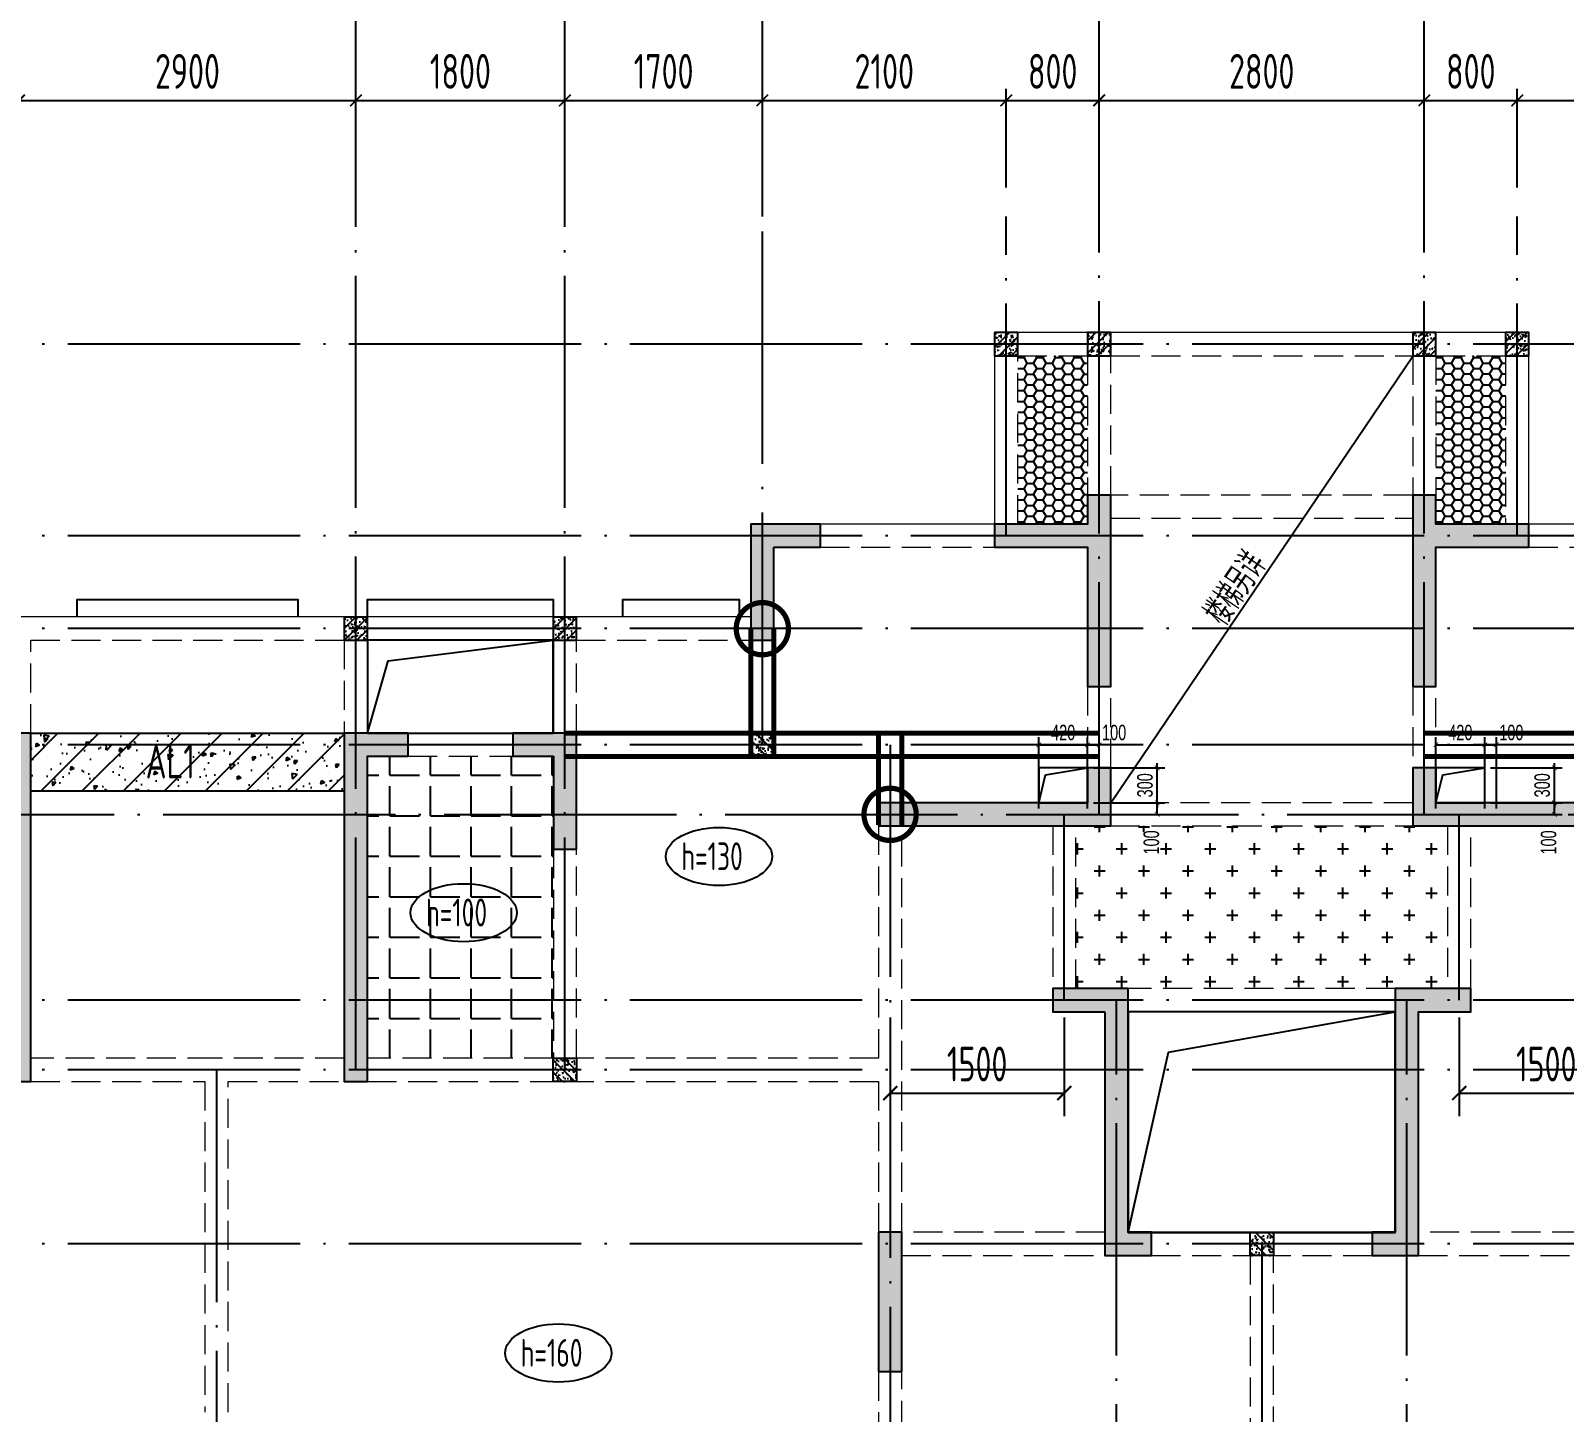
# Model space of a CAD drawing. Extents: x -1058961 to 23600, y -449123 to 2751847.
# Drawn here: x -304506 to -291301, y -185425 to -173524 of the extents above; entities that cross this region are included whole.
import ezdxf
from ezdxf.enums import TextEntityAlignment as Align

# ---------------------------------------------------------------- set-up
doc = ezdxf.new("R2010")
doc.units = 0
doc.header["$LTSCALE"] = 1000
doc.linetypes.add('DASH', pattern=[0.35, 0.25, -0.1])
doc.linetypes.add('DOTE', pattern=[2.42, 2, -0.2, 0.02, -0.2])
doc.layers.get('0').update_dxf_attribs({"linetype": 'CONTINUOUS'})
doc.layers.get('DEFPOINTS').update_dxf_attribs({"linetype": 'CONTINUOUS'})
doc.layers.add('+公共字体', color=7, linetype='CONTINUOUS', lineweight=20)
for name, color, linetype in [('A-AXIS', 1, 'CONTINUOUS'), ('A-DOTE', 10, 'DOTE'), ('BEAM', 4, 'DASH'), ('ROOF', 183, 'CONTINUOUS'), ('S-B板填充', 251, 'CONTINUOUS'), ('S-B板标注', 3, 'CONTINUOUS'), ('S-B板配筋号', 7, 'CONTINUOUS'), ('S-C承台编号', 6, 'CONTINUOUS'), ('S-D洞口', 4, 'CONTINUOUS'), ('S-D洞口标注', 3, 'CONTINUOUS'), ('S-L主梁线', 4, 'DASH'), ('S-Q墙填充', 252, 'CONTINUOUS'), ('S-Q墙实线', 6, 'CONTINUOUS'), ('S-Q墙标注', 3, 'CONTINUOUS'), ('S-Y一般标注', 3, 'CONTINUOUS'), ('S-板正筋', 2, 'CONTINUOUS'), ('S-构造柱', 212, 'CONTINUOUS'), ('TEXT', 2, 'CONTINUOUS'), ('水平筋标注', 7, 'CONTINUOUS'), ('看线', 251, 'CONTINUOUS')]:
    doc.layers.add(name, color=color, linetype=linetype)
doc.layers.add('配箍校核', color=34, linetype='CONTINUOUS', plot=False)
doc.styles.add('TSSD_DIMENSION', font='Tssdeng.shx', dxfattribs={"width": 0.7, "bigfont": 'tssdchn.shx'})
doc.styles.add('TSSD_REIN', font='tssdeng.shx', dxfattribs={"width": 0.7, "height": 300, "bigfont": 'tssdchn.shx'})
doc.styles.add('结构文字', font='zstxt.shx', dxfattribs={"width": 0.7, "bigfont": 'zshz.shx'})
doc.dimstyles.new('STRUCK', dxfattribs={"dimtxt": 400, "dimasz": 121, "dimexe": 200, "dimexo": 150, "dimgap": 115, "dimtad": 1, "dimdec": 0, "dimdsep": 46, "dimtxsty": '结构文字', "dimblk": 'ARCHTICK', "dimcen": 400, "dimclrd": 3, "dimclre": 3, "dimclrt": 7, "dimadec": 0, "dimazin": 0, "dimtfac": 1, "dimtdec": 0, "dimtix": 1, "dimtmove": 2, "dimatfit": 3, "dimldrblk": '_DIMX', "dimfxl": 0, "dimtolj": 1, "dimtzin": 0, "dimarcsym": 0})
doc.dimstyles.new('STRUCK30', dxfattribs={"dimscale": 0.33333, "dimtxt": 400, "dimasz": 121, "dimexe": 200, "dimexo": 150, "dimgap": 115, "dimtad": 1, "dimdec": 0, "dimdsep": 46, "dimtxsty": '结构文字', "dimblk": 'ARCHTICK', "dimcen": 400, "dimclrd": 3, "dimclre": 3, "dimclrt": 7, "dimadec": 0, "dimazin": 0, "dimtfac": 1, "dimtdec": 0, "dimtix": 1, "dimtmove": 2, "dimatfit": 3, "dimldrblk": '_DIMX', "dimfxl": 0, "dimtolj": 1, "dimtzin": 0, "dimarcsym": 0})
doc.dimstyles.new('TSSD_100_100', dxfattribs={"dimtxt": 300, "dimasz": 100, "dimexe": 100, "dimexo": 250, "dimgap": 100, "dimtad": 1, "dimdec": 0, "dimzin": 0, "dimdsep": 46, "dimtxsty": 'TSSD_DIMENSION', "dimblk": 'ARCHTICK', "dimcen": 0, "dimdle": 100, "dimclrt": 7, "dimadec": 0, "dimazin": 0, "dimtfac": 1, "dimtdec": 0, "dimtix": 1, "dimtmove": 2, "dimatfit": 3, "dimldrblk": 'ARCHTICK', "dimfxl": 0, "dimtolj": 1, "dimtzin": 0, "dimarcsym": 0})

# ---------------------------------------------------------------- blocks, each defined once
blk = doc.blocks.new('_ArchTick')
at = {"color": 0, "linetype": 'ByBlock', "const_width": 0.15}
blk.add_lwpolyline([(-0.5, -0.5), (0.5, 0.5)], dxfattribs=at)
blk = doc.blocks.new('*D1073')
at = {"layer": 'DEFPOINTS', "color": 0}
for p in [(31400, 19250), (29600, 18250), (31400, 18250)]:
    blk.add_point(p, dxfattribs=at)
at = {"layer": 'S-Y一般标注', "color": 0, "lineweight": -2}
for p, q in [((29600, 18500), (29600, 19350)), ((31400, 18500), (31400, 19350)), ((29500, 19250), (31500, 19250))]:
    blk.add_line(p, q, dxfattribs=at)
at = {"layer": 'S-Y一般标注', "color": 0, "lineweight": -2, "xscale": 100, "yscale": 100, "zscale": 100, "rotation": 180}
blk.add_blockref('_ArchTick', (29600, 19250), dxfattribs=at)
at = {"layer": 'S-Y一般标注', "color": 0, "lineweight": -2, "xscale": 100, "yscale": 100, "zscale": 100}
blk.add_blockref('_ArchTick', (31400, 19250), dxfattribs=at)
at = {"layer": 'S-Y一般标注', "color": 7, "insert": (30500, 19500), "char_height": 300, "attachment_point": 5, "style": 'TSSD_DIMENSION'}
blk.add_mtext('\\A1;1800', dxfattribs=at)
blk = doc.blocks.new('*D1074')
at = {"layer": 'DEFPOINTS', "color": 0}
for p in [(34300, 19250), (31400, 18250), (34300, 18250)]:
    blk.add_point(p, dxfattribs=at)
at = {"layer": 'S-Y一般标注', "color": 0, "lineweight": -2}
for p, q in [((31400, 18500), (31400, 19350)), ((34300, 18500), (34300, 19350)), ((31300, 19250), (34400, 19250))]:
    blk.add_line(p, q, dxfattribs=at)
at = {"layer": 'S-Y一般标注', "color": 0, "lineweight": -2, "xscale": 100, "yscale": 100, "zscale": 100, "rotation": 180}
blk.add_blockref('_ArchTick', (31400, 19250), dxfattribs=at)
at = {"layer": 'S-Y一般标注', "color": 0, "lineweight": -2, "xscale": 100, "yscale": 100, "zscale": 100}
blk.add_blockref('_ArchTick', (34300, 19250), dxfattribs=at)
at = {"layer": 'S-Y一般标注', "color": 7, "insert": (32850, 19500), "char_height": 300, "attachment_point": 5, "style": 'TSSD_DIMENSION'}
blk.add_mtext('\\A1;2900', dxfattribs=at)
blk = doc.blocks.new('*D1075')
at = {"layer": 'DEFPOINTS', "color": 0}
for p in [(36100, 19250), (34300, 18250), (36100, 18250)]:
    blk.add_point(p, dxfattribs=at)
at = {"layer": 'S-Y一般标注', "color": 0, "lineweight": -2}
for p, q in [((34300, 18500), (34300, 19350)), ((36100, 18500), (36100, 19350)), ((34200, 19250), (36200, 19250))]:
    blk.add_line(p, q, dxfattribs=at)
at = {"layer": 'S-Y一般标注', "color": 0, "lineweight": -2, "xscale": 100, "yscale": 100, "zscale": 100, "rotation": 180}
blk.add_blockref('_ArchTick', (34300, 19250), dxfattribs=at)
at = {"layer": 'S-Y一般标注', "color": 0, "lineweight": -2, "xscale": 100, "yscale": 100, "zscale": 100}
blk.add_blockref('_ArchTick', (36100, 19250), dxfattribs=at)
at = {"layer": 'S-Y一般标注', "color": 7, "insert": (35200, 19500), "char_height": 300, "attachment_point": 5, "style": 'TSSD_DIMENSION'}
blk.add_mtext('\\A1;1800', dxfattribs=at)
blk = doc.blocks.new('*D1076')
at = {"layer": 'DEFPOINTS', "color": 0}
for p in [(37800, 19250), (36100, 18250), (37800, 18250)]:
    blk.add_point(p, dxfattribs=at)
at = {"layer": 'S-Y一般标注', "color": 0, "lineweight": -2}
for p, q in [((36100, 18500), (36100, 19350)), ((37800, 18500), (37800, 19350)), ((36000, 19250), (37900, 19250))]:
    blk.add_line(p, q, dxfattribs=at)
at = {"layer": 'S-Y一般标注', "color": 0, "lineweight": -2, "xscale": 100, "yscale": 100, "zscale": 100, "rotation": 180}
blk.add_blockref('_ArchTick', (36100, 19250), dxfattribs=at)
at = {"layer": 'S-Y一般标注', "color": 0, "lineweight": -2, "xscale": 100, "yscale": 100, "zscale": 100}
blk.add_blockref('_ArchTick', (37800, 19250), dxfattribs=at)
at = {"layer": 'S-Y一般标注', "color": 7, "insert": (36950, 19500), "char_height": 300, "attachment_point": 5, "style": 'TSSD_DIMENSION'}
blk.add_mtext('\\A1;1700', dxfattribs=at)
blk = doc.blocks.new('*D1077')
at = {"layer": 'DEFPOINTS', "color": 0}
for p in [(40700, 19250), (39900, 18250), (40700, 18250)]:
    blk.add_point(p, dxfattribs=at)
at = {"layer": 'S-Y一般标注', "color": 0, "lineweight": -2}
for p, q in [((39900, 18500), (39900, 19350)), ((40700, 18500), (40700, 19350)), ((39800, 19250), (40800, 19250))]:
    blk.add_line(p, q, dxfattribs=at)
at = {"layer": 'S-Y一般标注', "color": 0, "lineweight": -2, "xscale": 100, "yscale": 100, "zscale": 100, "rotation": 180}
blk.add_blockref('_ArchTick', (39900, 19250), dxfattribs=at)
at = {"layer": 'S-Y一般标注', "color": 0, "lineweight": -2, "xscale": 100, "yscale": 100, "zscale": 100}
blk.add_blockref('_ArchTick', (40700, 19250), dxfattribs=at)
at = {"layer": 'S-Y一般标注', "color": 7, "insert": (40300, 19500), "char_height": 300, "attachment_point": 5, "style": 'TSSD_DIMENSION'}
blk.add_mtext('\\A1;800', dxfattribs=at)
blk = doc.blocks.new('*D1078')
at = {"layer": 'DEFPOINTS', "color": 0}
for p in [(43500, 19250), (40700, 18250), (43500, 18250)]:
    blk.add_point(p, dxfattribs=at)
at = {"layer": 'S-Y一般标注', "color": 0, "lineweight": -2}
for p, q in [((40700, 18500), (40700, 19350)), ((43500, 18500), (43500, 19350)), ((40600, 19250), (43600, 19250))]:
    blk.add_line(p, q, dxfattribs=at)
at = {"layer": 'S-Y一般标注', "color": 0, "lineweight": -2, "xscale": 100, "yscale": 100, "zscale": 100, "rotation": 180}
blk.add_blockref('_ArchTick', (40700, 19250), dxfattribs=at)
at = {"layer": 'S-Y一般标注', "color": 0, "lineweight": -2, "xscale": 100, "yscale": 100, "zscale": 100}
blk.add_blockref('_ArchTick', (43500, 19250), dxfattribs=at)
at = {"layer": 'S-Y一般标注', "color": 7, "insert": (42100, 19500), "char_height": 300, "attachment_point": 5, "style": 'TSSD_DIMENSION'}
blk.add_mtext('\\A1;2800', dxfattribs=at)
blk = doc.blocks.new('*D1079')
at = {"layer": 'DEFPOINTS', "color": 0}
for p in [(46400, 19250), (44300, 18250), (46400, 18250)]:
    blk.add_point(p, dxfattribs=at)
at = {"layer": 'S-Y一般标注', "color": 0, "lineweight": -2}
for p, q in [((44300, 18500), (44300, 19350)), ((46400, 18500), (46400, 19350)), ((44200, 19250), (46500, 19250))]:
    blk.add_line(p, q, dxfattribs=at)
at = {"layer": 'S-Y一般标注', "color": 0, "lineweight": -2, "xscale": 100, "yscale": 100, "zscale": 100, "rotation": 180}
blk.add_blockref('_ArchTick', (44300, 19250), dxfattribs=at)
at = {"layer": 'S-Y一般标注', "color": 0, "lineweight": -2, "xscale": 100, "yscale": 100, "zscale": 100}
blk.add_blockref('_ArchTick', (46400, 19250), dxfattribs=at)
at = {"layer": 'S-Y一般标注', "color": 7, "insert": (45742, 19500), "char_height": 300, "attachment_point": 5, "style": 'TSSD_DIMENSION'}
blk.add_mtext('\\A1;2100', dxfattribs=at)
blk = doc.blocks.new('*D1097')
at = {"layer": 'DEFPOINTS', "color": 0}
for p in [(39900, 19250), (37800, 18250), (39900, 18250)]:
    blk.add_point(p, dxfattribs=at)
at = {"layer": 'S-Y一般标注', "color": 0, "lineweight": -2}
for p, q in [((37800, 18500), (37800, 19350)), ((39900, 18500), (39900, 19350)), ((37700, 19250), (40000, 19250))]:
    blk.add_line(p, q, dxfattribs=at)
at = {"layer": 'S-Y一般标注', "color": 0, "lineweight": -2, "xscale": 100, "yscale": 100, "zscale": 100, "rotation": 180}
blk.add_blockref('_ArchTick', (37800, 19250), dxfattribs=at)
at = {"layer": 'S-Y一般标注', "color": 0, "lineweight": -2, "xscale": 100, "yscale": 100, "zscale": 100}
blk.add_blockref('_ArchTick', (39900, 19250), dxfattribs=at)
at = {"layer": 'S-Y一般标注', "color": 7, "insert": (38850, 19500), "char_height": 300, "attachment_point": 5, "style": 'TSSD_DIMENSION'}
blk.add_mtext('\\A1;2100', dxfattribs=at)
blk = doc.blocks.new('*D1098')
at = {"layer": 'DEFPOINTS', "color": 0}
for p in [(44300, 19250), (43500, 18250), (44300, 18250)]:
    blk.add_point(p, dxfattribs=at)
at = {"layer": 'S-Y一般标注', "color": 0, "lineweight": -2}
for p, q in [((43500, 18500), (43500, 19350)), ((44300, 18500), (44300, 19350)), ((43400, 19250), (44400, 19250))]:
    blk.add_line(p, q, dxfattribs=at)
at = {"layer": 'S-Y一般标注', "color": 0, "lineweight": -2, "xscale": 100, "yscale": 100, "zscale": 100, "rotation": 180}
blk.add_blockref('_ArchTick', (43500, 19250), dxfattribs=at)
at = {"layer": 'S-Y一般标注', "color": 0, "lineweight": -2, "xscale": 100, "yscale": 100, "zscale": 100}
blk.add_blockref('_ArchTick', (44300, 19250), dxfattribs=at)
at = {"layer": 'S-Y一般标注', "color": 7, "insert": (43900, 19500), "char_height": 300, "attachment_point": 5, "style": 'TSSD_DIMENSION'}
blk.add_mtext('\\A1;800', dxfattribs=at)
blk = doc.blocks.new('20210729.03504727')
at = {"layer": '看线', "color": 202, "ltscale": 0.5}
for points in [[(26800, 10800), (26800, 10950), (28700, 10950), (28700, 10800)], [(29300, 10800), (29300, 10950), (30900, 10950), (30900, 10800)], [(31500, 10800), (31500, 10950), (32500, 10950), (32500, 10800)]]:
    blk.add_lwpolyline(points, dxfattribs=at)
blk = doc.blocks.new('*D376')
at = {"layer": 'DEFPOINTS', "color": 0}
for p in [(-295406, -179874), (-294806, -179874), (-295406, -180174)]:
    blk.add_point(p, dxfattribs=at)
at = {"layer": 'S-D洞口标注', "color": 3, "lineweight": -2}
for p, q in [((-294806, -179874), (-294806, -179834)), ((-295356, -179874), (-294740, -179874)), ((-294806, -180174), (-294806, -179874)), ((-295356, -180174), (-294740, -180174)), ((-294806, -180174), (-294806, -180215))]:
    blk.add_line(p, q, dxfattribs=at)
at = {"layer": 'S-D洞口标注', "color": 3, "lineweight": -2, "xscale": 40.33293, "yscale": 40.33293, "zscale": 40.33293}
for p, rotation in [((-294806, -179874), 270), ((-294806, -180174), 90)]:
    blk.add_blockref('_ArchTick', p, dxfattribs=dict(at, rotation=rotation))
at = {"layer": 'S-D洞口标注', "color": 7, "insert": (-294911, -180024), "char_height": 133.3, "attachment_point": 5, "rotation": 90, "style": '结构文字'}
blk.add_mtext('\\A1;300', dxfattribs=at)
blk = doc.blocks.new('_DIMX')
blk.add_line((-150, 0), (150, 0))
at = {"const_width": 50}
blk.add_lwpolyline([(-70, -70), (70, 70)], dxfattribs=at)
blk = doc.blocks.new('*D377')
at = {"layer": 'DEFPOINTS', "color": 0}
for p in [(-295406, -179675), (-295826, -180275), (-295406, -180274)]:
    blk.add_point(p, dxfattribs=at)
at = {"layer": 'S-D洞口标注', "color": 3, "lineweight": -2}
for p, q in [((-295826, -180225), (-295826, -179608)), ((-295826, -179675), (-295406, -179675)), ((-295406, -180224), (-295406, -179608))]:
    blk.add_line(p, q, dxfattribs=at)
at = {"layer": 'S-D洞口标注', "color": 3, "lineweight": -2, "xscale": 40.33293, "yscale": 40.33293, "zscale": 40.33293, "rotation": 180}
blk.add_blockref('_ArchTick', (-295826, -179675), dxfattribs=at)
at = {"layer": 'S-D洞口标注', "color": 3, "lineweight": -2, "xscale": 40.33293, "yscale": 40.33293, "zscale": 40.33293}
blk.add_blockref('_ArchTick', (-295406, -179675), dxfattribs=at)
at = {"layer": 'S-D洞口标注', "color": 7, "insert": (-295616, -179570), "char_height": 133.3, "attachment_point": 5, "style": '结构文字'}
blk.add_mtext('\\A1;420', dxfattribs=at)
blk = doc.blocks.new('*D378')
at = {"layer": 'DEFPOINTS', "color": 0}
for p in [(-295306, -179675), (-295406, -180274), (-295306, -180274)]:
    blk.add_point(p, dxfattribs=at)
at = {"layer": 'S-D洞口标注', "color": 3, "lineweight": -2}
for p, q in [((-295406, -180224), (-295406, -179608)), ((-295406, -179675), (-295306, -179675)), ((-295306, -180224), (-295306, -179608))]:
    blk.add_line(p, q, dxfattribs=at)
at = {"layer": 'S-D洞口标注', "color": 3, "lineweight": -2, "xscale": 40.33293, "yscale": 40.33293, "zscale": 40.33293, "rotation": 180}
blk.add_blockref('_ArchTick', (-295406, -179675), dxfattribs=at)
at = {"layer": 'S-D洞口标注', "color": 3, "lineweight": -2, "xscale": 40.33293, "yscale": 40.33293, "zscale": 40.33293}
blk.add_blockref('_ArchTick', (-295306, -179675), dxfattribs=at)
at = {"layer": 'S-D洞口标注', "color": 7, "insert": (-295177, -179570), "char_height": 133.3, "attachment_point": 5, "style": '结构文字'}
blk.add_mtext('\\A1;100', dxfattribs=at)
blk = doc.blocks.new('*D379')
at = {"layer": 'DEFPOINTS', "color": 0}
for p in [(-295406, -180174), (-294806, -180174), (-295406, -180274)]:
    blk.add_point(p, dxfattribs=at)
at = {"layer": 'S-D洞口标注', "color": 3, "lineweight": -2}
for p, q in [((-295356, -180174), (-294740, -180174)), ((-294806, -180274), (-294806, -180174)), ((-295356, -180274), (-294740, -180274))]:
    blk.add_line(p, q, dxfattribs=at)
at = {"layer": 'S-D洞口标注', "color": 3, "lineweight": -2, "xscale": 40.33293, "yscale": 40.33293, "zscale": 40.33293}
for p, rotation in [((-294806, -180174), 90), ((-294806, -180274), 270)]:
    blk.add_blockref('_ArchTick', p, dxfattribs=dict(at, rotation=rotation))
at = {"layer": 'S-D洞口标注', "color": 7, "insert": (-294856, -180516), "char_height": 133.3, "attachment_point": 5, "rotation": 90, "style": '结构文字'}
blk.add_mtext('\\A1;100', dxfattribs=at)
blk = doc.blocks.new('*D380')
at = {"layer": 'DEFPOINTS', "color": 0}
for p in [(-291986, -179874), (-291386, -179874), (-291986, -180174)]:
    blk.add_point(p, dxfattribs=at)
at = {"layer": 'S-D洞口标注', "color": 3, "lineweight": -2}
for p, q in [((-291386, -179874), (-291386, -179834)), ((-291936, -179874), (-291320, -179874)), ((-291386, -180174), (-291386, -179874)), ((-291936, -180174), (-291320, -180174)), ((-291386, -180174), (-291386, -180215))]:
    blk.add_line(p, q, dxfattribs=at)
at = {"layer": 'S-D洞口标注', "color": 3, "lineweight": -2, "xscale": 40.33293, "yscale": 40.33293, "zscale": 40.33293}
for p, rotation in [((-291386, -179874), 270), ((-291386, -180174), 90)]:
    blk.add_blockref('_ArchTick', p, dxfattribs=dict(at, rotation=rotation))
at = {"layer": 'S-D洞口标注', "color": 7, "insert": (-291491, -180024), "char_height": 133.3, "attachment_point": 5, "rotation": 90, "style": '结构文字'}
blk.add_mtext('\\A1;300', dxfattribs=at)
blk = doc.blocks.new('*D381')
at = {"layer": 'DEFPOINTS', "color": 0}
for p in [(-291986, -179675), (-292406, -180275), (-291986, -180274)]:
    blk.add_point(p, dxfattribs=at)
at = {"layer": 'S-D洞口标注', "color": 3, "lineweight": -2}
for p, q in [((-292406, -180225), (-292406, -179608)), ((-292406, -179675), (-291986, -179675)), ((-291986, -180224), (-291986, -179608))]:
    blk.add_line(p, q, dxfattribs=at)
at = {"layer": 'S-D洞口标注', "color": 3, "lineweight": -2, "xscale": 40.33293, "yscale": 40.33293, "zscale": 40.33293, "rotation": 180}
blk.add_blockref('_ArchTick', (-292406, -179675), dxfattribs=at)
at = {"layer": 'S-D洞口标注', "color": 3, "lineweight": -2, "xscale": 40.33293, "yscale": 40.33293, "zscale": 40.33293}
blk.add_blockref('_ArchTick', (-291986, -179675), dxfattribs=at)
at = {"layer": 'S-D洞口标注', "color": 7, "insert": (-292196, -179570), "char_height": 133.3, "attachment_point": 5, "style": '结构文字'}
blk.add_mtext('\\A1;420', dxfattribs=at)
blk = doc.blocks.new('*D382')
at = {"layer": 'DEFPOINTS', "color": 0}
for p in [(-291886, -179675), (-291986, -180274), (-291886, -180274)]:
    blk.add_point(p, dxfattribs=at)
at = {"layer": 'S-D洞口标注', "color": 3, "lineweight": -2}
for p, q in [((-291986, -180224), (-291986, -179608)), ((-291986, -179675), (-291886, -179675)), ((-291886, -180224), (-291886, -179608))]:
    blk.add_line(p, q, dxfattribs=at)
at = {"layer": 'S-D洞口标注', "color": 3, "lineweight": -2, "xscale": 40.33293, "yscale": 40.33293, "zscale": 40.33293, "rotation": 180}
blk.add_blockref('_ArchTick', (-291986, -179675), dxfattribs=at)
at = {"layer": 'S-D洞口标注', "color": 3, "lineweight": -2, "xscale": 40.33293, "yscale": 40.33293, "zscale": 40.33293}
blk.add_blockref('_ArchTick', (-291886, -179675), dxfattribs=at)
at = {"layer": 'S-D洞口标注', "color": 7, "insert": (-291757, -179570), "char_height": 133.3, "attachment_point": 5, "style": '结构文字'}
blk.add_mtext('\\A1;100', dxfattribs=at)
blk = doc.blocks.new('*D383')
at = {"layer": 'DEFPOINTS', "color": 0}
for p in [(-291986, -180174), (-291386, -180174), (-291986, -180274)]:
    blk.add_point(p, dxfattribs=at)
at = {"layer": 'S-D洞口标注', "color": 3, "lineweight": -2}
for p, q in [((-291936, -180174), (-291320, -180174)), ((-291386, -180274), (-291386, -180174)), ((-291936, -180274), (-291320, -180274))]:
    blk.add_line(p, q, dxfattribs=at)
at = {"layer": 'S-D洞口标注', "color": 3, "lineweight": -2, "xscale": 40.33293, "yscale": 40.33293, "zscale": 40.33293}
for p, rotation in [((-291386, -180174), 90), ((-291386, -180274), 270)]:
    blk.add_blockref('_ArchTick', p, dxfattribs=dict(at, rotation=rotation))
at = {"layer": 'S-D洞口标注', "color": 7, "insert": (-291436, -180516), "char_height": 133.3, "attachment_point": 5, "rotation": 90, "style": '结构文字'}
blk.add_mtext('\\A1;100', dxfattribs=at)
blk = doc.blocks.new('20210803.22403995')
at = {"layer": '+公共字体', "color": 2, "const_width": 45}
for points in [[(-831038, -168387, 1), (-831038, -167937, 1), (-831038, -168387, -1)], [(-829938, -169986, 1), (-829938, -169536, 1), (-829938, -169986, -1)]]:
    blk.add_lwpolyline(points, format="xyb", dxfattribs=at)
blk = doc.blocks.new('20210807.15312446')
at = {"layer": 'S-Q墙填充'}
h = blk.add_hatch(color=252, dxfattribs=at)
h.dxf.hatch_style = 1
h.paths.add_polyline_path([(97216, 67840), (97216, 68190), (97016, 68190), (97016, 67940), (96216, 67940), (96216, 67740), (97016, 67740), (97016, 66540), (97216, 66540)])
h = blk.add_hatch(color=252, dxfattribs=at)
h.dxf.hatch_style = 1
h.paths.add_polyline_path([(99816, 67840), (99816, 66540), (100016, 66540), (100016, 67740), (100815, 67740), (100815, 67940), (100016, 67940), (100016, 68190), (99816, 68190)])
h = blk.add_hatch(color=252, dxfattribs=at)
h.dxf.hatch_style = 1
h.paths.add_polyline_path([(94316, 67740), (94716, 67740), (94716, 67940), (94116, 67940), (94116, 66940), (94316, 66940)])
h = blk.add_hatch(color=252, dxfattribs=at)
h.dxf.hatch_style = 1
h.paths.add_polyline_path([(87916, 66140), (87416, 66140), (87416, 65940), (87716, 65940), (87716, 63140), (87916, 63140)])
h = blk.add_hatch(color=252, dxfattribs=at)
h.dxf.hatch_style = 1
h.paths.add_polyline_path([(90616, 66140), (90616, 63140), (90816, 63140), (90816, 65940), (91166, 65940), (91166, 66140)])
h = blk.add_hatch(color=252, dxfattribs=at)
h.dxf.hatch_style = 1
h.paths.add_polyline_path([(92416, 65940), (92416, 65140), (92616, 65140), (92616, 66140), (92066, 66140), (92066, 65940)])
h = blk.add_hatch(color=252, dxfattribs=at)
h.dxf.hatch_style = 1
h.paths.add_polyline_path([(95216, 65340), (96816, 65340), (97216, 65340), (97216, 65840), (97016, 65840), (97016, 65540), (96816, 65540), (95216, 65540)])
h = blk.add_hatch(color=252, dxfattribs=at)
h.dxf.hatch_style = 1
h.paths.add_polyline_path([(100016, 65540), (100016, 65840), (99816, 65840), (99816, 65340), (100216, 65340), (101816, 65340), (101816, 65540), (100216, 65540)])
h = blk.add_hatch(color=252, dxfattribs=at)
h.dxf.hatch_style = 1
h.paths.add_polyline_path([(97166, 63740), (97166, 61640), (97566, 61640), (97566, 61840), (97366, 61840), (97366, 63940), (96716, 63940), (96716, 63740)])
h = blk.add_hatch(color=252, dxfattribs=at)
h.dxf.hatch_style = 1
h.paths.add_polyline_path([(99666, 61840), (99466, 61840), (99466, 61640), (99866, 61640), (99866, 63740), (100316, 63740), (100316, 63940), (99666, 63940)])
h = blk.add_hatch(color=252, dxfattribs=at)
h.dxf.hatch_style = 1
h.paths.add_polyline_path([(95416, 60640), (95416, 61840), (95216, 61840), (95216, 60640)])
at = {"layer": 'S-D洞口', "color": 5}
for points in [[(90816, 66140), (92416, 66140), (92416, 66940), (90816, 66940), (90816, 66140), (90993, 66762), (92416, 66940)], [(97366, 61840), (99666, 61840), (99666, 63740), (97366, 63740), (97366, 61840), (97712, 63393), (99666, 63740)]]:
    blk.add_lwpolyline(points, dxfattribs=at)
at = {"layer": 'S-L主梁线', "linetype": 'ByBlock', "lineweight": 18}
for p, q in [((96216, 69590), (96216, 67940)), ((97116, 69590), (96216, 69590)), ((99916, 69590), (97116, 69590)), ((100816, 69590), (99916, 69590)), ((100816, 67940), (100816, 69590)), ((96216, 67940), (94716, 67940)), ((102316, 67940), (100816, 67940)), ((90716, 67140), (87716, 67140)), ((92516, 67140), (90716, 67140)), ((94116, 67140), (92516, 67140)), ((90816, 66940), (92416, 66940)), ((90816, 66140), (90816, 66940)), ((92416, 66940), (92416, 66140)), ((92066, 66140), (91166, 66140)), ((97366, 63740), (99666, 63740)), ((98516, 61840), (97566, 61840)), ((99466, 61840), (98516, 61840))]:
    blk.add_line(p, q, dxfattribs=at)
at = {"layer": 'S-L主梁线', "linetype": 'DASH', "lineweight": 18}
for p, q in [((96416, 69390), (97016, 69390)), ((96416, 67940), (96416, 69390)), ((97016, 69390), (97016, 68190)), ((97216, 69390), (99816, 69390)), ((97216, 68190), (97216, 69390)), ((99816, 69390), (99816, 68190)), ((100015, 69390), (100016, 68190)), ((100016, 69390), (100616, 69390)), ((100616, 69390), (100616, 67940)), ((99815, 68190), (97216, 68190)), ((97216, 67990), (99816, 67990)), ((94716, 67740), (96216, 67740)), ((100816, 67740), (102316, 67740)), ((87916, 66940), (90616, 66940)), ((87916, 66140), (87916, 66940)), ((90616, 66940), (90616, 66140)), ((92616, 66940), (94116, 66940)), ((92616, 66140), (92616, 66940)), ((97016, 66540), (97016, 65840)), ((97216, 65840), (97216, 66540)), ((99816, 66540), (99816, 65840)), ((100016, 65840), (100016, 66540)), ((91166, 65940), (92066, 65940)), ((99816, 65540), (97216, 65540)), ((95216, 65340), (95216, 63340)), ((95416, 63240), (95416, 65340)), ((96716, 65340), (96716, 63940)), ((96916, 63940), (96916, 65340)), ((97216, 65340), (99816, 65340)), ((100116, 65340), (100116, 63940)), ((100316, 63940), (100316, 65340)), ((92416, 65140), (92416, 63340)), ((92616, 63340), (92616, 65140)), ((99666, 63940), (97366, 63940)), ((89516, 63340), (87916, 63340)), ((90616, 63340), (89516, 63340)), ((92416, 63340), (90816, 63340)), ((95216, 63340), (92616, 63340)), ((87916, 63140), (89416, 63140)), ((89416, 63140), (89416, 60290)), ((89616, 63140), (90616, 63140)), ((89616, 60290), (89616, 63140)), ((90816, 63140), (92516, 63140)), ((92516, 63140), (95216, 63140)), ((95216, 63140), (95216, 61840)), ((95416, 61840), (95416, 63240)), ((97166, 61840), (95416, 61840)), ((101616, 61840), (99866, 61840)), ((95416, 61640), (97166, 61640)), ((97566, 61640), (98516, 61640)), ((98416, 61640), (98416, 57640)), ((98516, 61640), (99466, 61640)), ((98616, 57640), (98616, 61640)), ((99866, 61640), (101616, 61640)), ((95216, 60640), (95216, 59090)), ((95416, 59090), (95416, 60640))]:
    blk.add_line(p, q, dxfattribs=at)
at = {"layer": 'S-Q墙实线'}
blk.add_lwpolyline([(97216, 67840), (97216, 68190), (97016, 68190), (97016, 67940), (96216, 67940), (96216, 67740), (97016, 67740), (97016, 66540), (97216, 66540), (97216, 67840)], dxfattribs=at)
for points in [[(99816, 67840), (99816, 66540), (100016, 66540), (100016, 67740), (100815, 67740), (100815, 67940), (100016, 67940), (100016, 68190), (99816, 68190)], [(94316, 67740), (94716, 67740), (94716, 67940), (94116, 67940), (94116, 66940), (94316, 66940)], [(87916, 66140), (87416, 66140), (87416, 65940), (87716, 65940), (87716, 63140), (87916, 63140)], [(90616, 66140), (90616, 63140), (90816, 63140), (90816, 65940), (91166, 65940), (91166, 66140)], [(92416, 65940), (92416, 65140), (92616, 65140), (92616, 66140), (92066, 66140), (92066, 65940)], [(95216, 65340), (96816, 65340), (97216, 65340), (97216, 65840), (97016, 65840), (97016, 65540), (96816, 65540), (95216, 65540)], [(100016, 65540), (100016, 65840), (99816, 65840), (99816, 65340), (100216, 65340), (101816, 65340), (101816, 65540), (100216, 65540)], [(97166, 63740), (97166, 61640), (97566, 61640), (97566, 61840), (97366, 61840), (97366, 63940), (96716, 63940), (96716, 63740)], [(99666, 61840), (99466, 61840), (99466, 61640), (99866, 61640), (99866, 63740), (100316, 63740), (100316, 63940), (99666, 63940)], [(95416, 60640), (95416, 61840), (95216, 61840), (95216, 60640)]]:
    blk.add_lwpolyline(points, close=True, dxfattribs=at)
blk = doc.blocks.new('20210730.02141516')
at = {"layer": 'S-构造柱'}
h = blk.add_hatch(dxfattribs=at)
h.set_pattern_fill('ARMORED', color=256, scale=15, angle=-90, style=0)
h.set_pattern_definition([(320, (-154189.41, 3278673.45), (-9.4128202, -107.5890274), [11.25, -123.75]), (265, (-154189.41, 3278673.45), (112.82882, 20.8127), [9, -99]), (10.4514, (-154190.19, 3278664.49), (103.4159313, -86.7764073), [9.5610285, -105.1713168]), (316.1842, (-154159.41, 3278673.45), (-24.827852, -160.0861573), [16.875, -185.625]), (6.6356, (-154161.48, 3278660.11), (146.117681, -140.199406), [14.341543, -157.75695]), (261.1842, (-154159.41, 3278673.45), (146.11779, -140.199292), [13.5, -148.5]), (291, (-154166.91, 3278658.45), (-60.3928336, -89.5360578), [11.25, -123.75]), (236, (-154166.91, 3278658.45), (108.7725068, -36.4972998), [9, -99]), (341.4514, (-154171.94, 3278650.99), (48.3795745, -126.0333943), [9.5610285, -105.1713168]), (307.5, (-154189.41, 3278673.454), (49.93407807, -1.8239783), [0, -97.8, 0, -100.5, 0, -99.375]), (277.5, (-154189.41, 3278673.454), (59.1617568, -39.4604306), [0, -57.3, 0, -95.55, 0, -37.875]), (237.5, (-154189.41, 3278706.904), (-3.38323076, -80.07336543), [0, -37.5, 0, -117, 0, -155.25]), (227.5, (-154189.41, 3278721.904), (15.0157473, -87.4779254), [0, -48.75, 0, -77.7, 0, -110.25]), (315, (-154189.41, 3278673.454), (53.0330086, 53.0330086), [])])
h.paths.add_polyline_path([(200, 200), (200, 0), (0, 0), (0, 200)])
blk.add_lwpolyline([(200, 200), (200, 0), (0, 0), (0, 200)], close=True, dxfattribs=at)
blk = doc.blocks.new('20210809.18285270')
at = {"layer": 'ROOF', "xscale": -1, "rotation": 4.61764226855621e-08}
for p in [(35500, 12550), (36300, 12550), (39100, 12550), (39900, 12550), (29900, 10100), (31700, 10100)]:
    blk.add_blockref('20210730.02141516', p, dxfattribs=at)
at = {"layer": 'ROOF', "rotation": 359.9999999538236}
for p in [(33200, 9100), (37500, 4800)]:
    blk.add_blockref('20210730.02141516', p, dxfattribs=at)
at = {"layer": 'ROOF'}
blk.add_blockref('20210730.02141516', (31500, 6300), dxfattribs=at)
blk = doc.blocks.new('*D2717')
at = {"layer": 'DEFPOINTS', "color": 0}
for p in [(-180458, -4859), (-178959, -4859), (-178959, -5659)]:
    blk.add_point(p, dxfattribs=at)
at = {"layer": 'S-Q墙标注', "color": 3, "lineweight": -2}
for p, q in [((-180458, -5009), (-180458, -5859)), ((-178959, -5009), (-178959, -5859)), ((-180458, -5659), (-178959, -5659))]:
    blk.add_line(p, q, dxfattribs=at)
at = {"layer": 'S-Q墙标注', "color": 3, "lineweight": -2, "xscale": 121, "yscale": 121, "zscale": 121, "rotation": 180}
blk.add_blockref('_ArchTick', (-180458, -5659), dxfattribs=at)
at = {"layer": 'S-Q墙标注', "color": 3, "lineweight": -2, "xscale": 121, "yscale": 121, "zscale": 121}
blk.add_blockref('_ArchTick', (-178959, -5659), dxfattribs=at)
at = {"layer": 'S-Q墙标注', "color": 7, "insert": (-179709, -5409), "char_height": 300, "attachment_point": 5, "style": 'TSSD_REIN'}
blk.add_mtext('\\A1;1500', dxfattribs=at)
blk = doc.blocks.new('*D2718')
at = {"layer": 'DEFPOINTS', "color": 0}
for p in [(-175559, -4859), (-174059, -4859), (-174059, -5659)]:
    blk.add_point(p, dxfattribs=at)
at = {"layer": 'S-Q墙标注', "color": 3, "lineweight": -2}
for p, q in [((-175559, -5009), (-175559, -5859)), ((-174059, -5009), (-174059, -5859)), ((-175559, -5659), (-174059, -5659))]:
    blk.add_line(p, q, dxfattribs=at)
at = {"layer": 'S-Q墙标注', "color": 3, "lineweight": -2, "xscale": 121, "yscale": 121, "zscale": 121, "rotation": 180}
blk.add_blockref('_ArchTick', (-175559, -5659), dxfattribs=at)
at = {"layer": 'S-Q墙标注', "color": 3, "lineweight": -2, "xscale": 121, "yscale": 121, "zscale": 121}
blk.add_blockref('_ArchTick', (-174059, -5659), dxfattribs=at)
at = {"layer": 'S-Q墙标注', "color": 7, "insert": (-174809, -5409), "char_height": 300, "attachment_point": 5, "style": 'TSSD_REIN'}
blk.add_mtext('\\A1;1500', dxfattribs=at)
blk = doc.blocks.new('20210726.16395156')
at = {"layer": 'A-AXIS'}
for p, q in [((34300, 18249.9), (34300, 21049.9)), ((36100, 18249.9), (36100, 21049.9)), ((37800, 18249.9), (37800, 21049.9)), ((40700, 18249.9), (40700, 21049.9)), ((43500, 18249.9), (43500, 21049.9))]:
    blk.add_line(p, q, dxfattribs=at)
at = {"layer": 'A-DOTE'}
for p, q in [((34300, 10900), (34300, 18249.9)), ((36100, 10900), (36100, 18249.9)), ((37800, 13700), (37800, 18249.9)), ((39900, 15500), (39900, 18249.9)), ((40700, 13100.3), (40700, 18249.9)), ((43500, 13100.3), (43500, 18249.9)), ((44300, 15500), (44300, 18249.9)), ((55600, 17150), (3600, 17150)), ((55600, 15500), (3600, 15500)), ((55600, 14700), (3600, 14700)), ((55600, 13700), (3600, 13700)), ((38900.2, 13700), (38900, 3600)), ((3600, 13100.3), (55600, 13100.3)), ((40400, 11500), (40400, 13100)), ((43800, 11500), (43800, 13100)), ((55600, 11500), (3600, 11500)), ((40850, 3600.2), (40850, 11500)), ((43350, 3600.2), (43350, 11500)), ((55600, 10900), (3600, 10900)), ((33100, 10900), (33100, 3600)), ((55600, 9400), (3600, 9400)), ((42100, 9400), (42100, 3600))]:
    blk.add_line(p, q, dxfattribs=at)
at = {"layer": 'S-Y一般标注'}
for base, p1, p2, picture, middle in [((31400, 19249.9), (29600, 18249.9), (31400, 18249.9), '*D1073', (30500, 19499.9)), ((34300, 19249.9), (31400, 18249.9), (34300, 18249.9), '*D1074', (32850, 19499.9)), ((36100, 19249.9), (34300, 18249.9), (36100, 18249.9), '*D1075', (35200, 19499.9)), ((37800, 19249.9), (36100, 18249.9), (37800, 18249.9), '*D1076', (36950, 19499.9)), ((39900, 19249.9), (37800, 18249.9), (39900, 18249.9), '*D1097', (38850, 19499.9)), ((40700, 19249.9), (39900, 18249.9), (40700, 18249.9), '*D1077', (40300, 19499.9)), ((43500, 19249.9), (40700, 18249.9), (43500, 18249.9), '*D1078', (42100, 19499.9)), ((44300, 19249.9), (43500, 18249.9), (44300, 18249.9), '*D1098', (43900, 19499.9))]:
    dim = blk.add_linear_dim(base=base, p1=p1, p2=p2, dimstyle='TSSD_100_100', dxfattribs=at)
    dim.commit()
    dim.dimension.update_dxf_attribs({"geometry": picture, "text_midpoint": middle})
dim = blk.add_linear_dim(base=(46400, 19249.9), p1=(44300, 18249.9), p2=(46400, 18249.9), dimstyle='TSSD_100_100', dxfattribs=at)
dim.commit()
dim.dimension.update_dxf_attribs({"geometry": '*D1079', "text_midpoint": (45741.9, 19499.9), "dimtype": 160})
blk = doc.blocks.new('20210810.19092027')
at = {"layer": 'S-Q墙标注'}
for base, p1, p2, picture, middle in [((121017.8, 61274), (119518, 62074), (121017.8, 62074), '*D2717', (120267.9, 61524)), ((125917.7, 61274), (124417.8, 62074), (125917.7, 62074), '*D2718', (125167.7, 61524))]:
    dim = blk.add_linear_dim(base=base, p1=p1, p2=p2, dimstyle='STRUCK', override={"dimtxt": 300, "dimgap": 100, "dimtxsty": 'TSSD_REIN'}, dxfattribs=at)
    dim.commit()
    dim.dimension.update_dxf_attribs({"geometry": picture, "text_midpoint": middle, "insert": (299976.5, 66933)})

msp = doc.modelspace()

# ---------------------------------------------------------------- hatches: boundary and pattern name
at = {"layer": 'BEAM', "linetype": 'ByBlock'}
h = msp.add_hatch(dxfattribs=at)
h.set_pattern_fill('ARMORED', color=252, scale=50, angle=180, style=0)
h.set_pattern_definition([(230, (-522277.36, 1734346.75), (-358.63009, 31.376067), [37.5, -412.5]), (175, (-522277.36, 1734346.75), (69.37567, -376.09607), [30, -330]), (280.4514, (-522307.25, 1734349.36), (-289.25469, -344.71977), [31.870095, -350.571056]), (226.1842, (-522277.36, 1734246.75), (-533.62052, 82.75951), [56.25, -618.75]), (276.6356, (-522321.83, 1734253.65), (-467.33135, -487.05894), [47.80514, -525.8565]), (171.1842, (-522277.36, 1734246.75), (-467.33097, -487.0593), [45, -495]), (201, (-522327.36, 1734271.75), (-298.453526, 201.309445), [37.5, -412.5]), (146, (-522327.36, 1734271.75), (-121.657666, -362.57502), [30, -330]), (251.4514, (-522352.23, 1734288.53), (-420.111314, -161.26525), [31.870095, -350.571056]), (217.5, (-522277.36, 1734346.75), (-6.079928, -166.446927), [0, -326, 0, -335, 0, -331.25]), (187.5, (-522277.36, 1734346.75), (-131.534769, -197.205856), [0, -191, 0, -318.5, 0, -126.25]), (147.5, (-522165.86, 1734346.75), (-266.911218, 11.277436), [0, -125, 0, -390, 0, -517.5]), (137.5, (-522115.86, 1734346.75), (-291.593085, -50.05249), [0, -162.5, 0, -259, 0, -367.5]), (225, (-522277.36, 1734346.75), (176.776695, -176.776695), [])])
h.paths.add_polyline_path([(-301806.23, -180074.55), (-304506.23, -180074.55), (-304506.23, -179574.55), (-301806.23, -179574.55)])
at = {"layer": 'S-B板填充', "linetype": 'ByBlock'}
h = msp.add_hatch(dxfattribs=at)
h.set_pattern_fill('HONEY', color=252, scale=17.142857, style=0)
h.set_pattern_definition([(0, (-240326.95, -360360.918), (81.642857, 47.136514), [54.42857, -108.857143]), (120, (-240326.95, -360360.918), (-81.642847, 47.136531), [54.42857, -108.857143]), (60, (-240326.95, -360360.918), (1e-05, 94.273045), [-108.857143, 54.42857])])
h.paths.add_polyline_path([(-296005.71, -177774.51), (-295405.57, -177774.51), (-295405.57, -176324.51), (-296005.71, -176324.51)])
h = msp.add_hatch(dxfattribs=at)
h.set_pattern_fill('HONEY', color=252, scale=17.142857, style=0)
h.set_pattern_definition([(0, (-236727.14, -360360.78), (81.642857, 47.136514), [54.42857, -108.857143]), (120, (-236727.14, -360360.78), (-81.642847, 47.136531), [54.42857, -108.857143]), (60, (-236727.14, -360360.78), (1e-05, 94.273045), [-108.857143, 54.42857])])
h.paths.add_polyline_path([(-292405.9, -177774.51), (-291805.76, -177774.51), (-291805.76, -176324.38), (-292405.9, -176324.38)])
at = {"layer": 'S-B板填充'}
h = msp.add_hatch(dxfattribs=at)
h.set_pattern_fill('ANGLE', color=252, scale=50, style=0)
h.set_pattern_definition([(0, (-203972.3, -328018.4), (0, 349.25), [254, -95.25]), (90, (-203972.3, -328018.4), (-349.25, 2e-14), [254, -95.25])])
h.paths.add_polyline_path([(-301606.24, -179774.51), (-300006.23, -179774.51), (-300006.23, -182374.51), (-301606.24, -182374.51)])
h = msp.add_hatch(dxfattribs=at)
h.set_pattern_fill('CROSS', color=252, scale=30, style=0)
h.set_pattern_definition([(0, (-208672.3, -328018.38), (190.5, 190.5), [95.25, -285.75]), (90, (-208624.67, -328066), (-190.5, 190.5), [95.25, -285.75])])
h.paths.add_polyline_path([(-295506.3, -180374.25), (-292306.36, -180374.25), (-292306.36, -181774.51), (-295506.3, -181774.51)])

# ---------------------------------------------------------------- linework, layer by layer
at = {"layer": 'BEAM', "linetype": 'ByBlock'}
msp.add_lwpolyline([(-301806.23, -180074.55), (-304506.23, -180074.55), (-304506.23, -179574.55), (-301806.23, -179574.55)], close=True, dxfattribs=at)
at = {"layer": 'S-B板标注'}
for centre in [(-298579.31, -180636.88), (-300777.77, -181121.44), (-299962.91, -184913.89)]:
    msp.add_ellipse(centre, major_axis=(-457.33, 0), ratio=0.54724159, dxfattribs=at)
at = {"layer": 'S-B板配筋号', "color": 1}
msp.add_lwpolyline([(-295205.79, -180176), (-292606.27, -176326.27)], dxfattribs=at)
at = {"layer": 'S-D洞口', "color": 5}
for points in [[(-301606.23, -179574.51), (-300006.23, -179574.51), (-300006.23, -178774.51), (-301606.23, -178774.51), (-301606.23, -179574.51), (-301428.46, -178952.29), (-300006.23, -178774.51)], [(-295826.23, -180174.24), (-295406.23, -180174.24), (-295406.23, -179874.24), (-295826.23, -179874.24), (-295826.23, -180174.24), (-295767.9, -179932.57), (-295406.23, -179874.24)], [(-292406.23, -180174.25), (-291986.23, -180174.25), (-291986.23, -179874.25), (-292406.23, -179874.25), (-292406.23, -180174.25), (-292347.9, -179932.58), (-291986.23, -179874.25)], [(-295056.23, -183874.51), (-292756.23, -183874.51), (-292756.23, -181974.51), (-295056.23, -181974.51), (-295056.23, -183874.51), (-294709.41, -182321.34), (-292756.23, -181974.51)]]:
    msp.add_lwpolyline(points, dxfattribs=at)
at = {"layer": 'S-板正筋', "color": 5, "linetype": 'DASH', "const_width": 42.86}
for points in [[(-298306.24, -178674.52), (-298306.25, -179774.51)], [(-298106.24, -178674.51), (-298106.25, -179774.51)], [(-295306.23, -179574.52), (-299906.25, -179574.52)], [(-297206.24, -180364.97), (-297206.24, -179574.51)], [(-297006.23, -180364.97), (-297006.23, -179574.52)], [(-292506.25, -179574.52), (-287906.24, -179574.52)], [(-295306.23, -179774.52), (-299906.25, -179774.52)], [(-292506.25, -179774.52), (-287906.24, -179774.52)]]:
    msp.add_lwpolyline(points, dxfattribs=at)

# ---------------------------------------------------------------- block references
msp.add_blockref('20210729.03504727', (-330906.25, -189374.52))
at = {"layer": 'A-DOTE'}
msp.add_blockref('20210726.16395156', (-336006.23, -193374.56), dxfattribs=at)
at = {"layer": 'S-C承台编号'}
msp.add_blockref('20210803.22403995', (532831.91, -10512.98), dxfattribs=at)
at = {"layer": 'S-Q墙填充'}
msp.add_blockref('20210807.15312446', (-392421.87, -245714.06), dxfattribs=at)
at = {"layer": '水平筋标注'}
msp.add_blockref('20210810.19092027', (-416624.06, -243948.51), dxfattribs=at)
at = {"layer": '配箍校核'}
msp.add_blockref('20210809.18285270', (-331506.25, -188874.68), dxfattribs=at)

# ---------------------------------------------------------------- texts
at = {"layer": 'S-B板标注', "color": 7, "style": 'TSSD_REIN', "width": 0.7}
for s, p in [('h=130', (-298904, -180755.02)), ('h=100', (-301102.46, -181239.58)), ('h=160', (-300287.6, -185032.03))]:
    msp.add_text(s, height=240, dxfattribs=at).set_placement(p)
at = {"layer": 'S-B板配筋号', "color": 1, "style": 'TSSD_REIN', "width": 0.7}
msp.add_text('楼梯另详', height=250, rotation=55.970982, dxfattribs=at).set_placement((-294216.09, -178669.88))
at = {"layer": 'TEXT', "color": 1, "style": 'TSSD_REIN', "width": 0.7}
msp.add_text('AL1', height=300, dxfattribs=at).set_placement((-303091.57, -179965.16, 0), align=Align.RIGHT)

# ---------------------------------------------------------------- dimensions: what is measured, and where the dimension line sits
at = {"layer": 'S-D洞口标注'}
for base, p1, p2, picture, middle in [((-295406.23, -179674.84), (-295826.23, -180274.84), (-295406.23, -180274.24), '*D377', (-295616.23, -179569.84)), ((-291986.23, -179674.85), (-292406.23, -180274.85), (-291986.23, -180274.24), '*D381', (-292196.23, -179569.85))]:
    dim = msp.add_linear_dim(base=base, p1=p1, p2=p2, dimstyle='STRUCK30', dxfattribs=at)
    dim.commit()
    dim.dimension.update_dxf_attribs({"geometry": picture, "text_midpoint": middle})
for base, p1, p2, picture, middle in [((-295306.24, -179674.84), (-295406.23, -180274.24), (-295306.24, -180274.24), '*D378', (-295177.35, -179569.84)), ((-291886.24, -179674.85), (-291986.23, -180274.24), (-291886.24, -180274.24), '*D382', (-291757.35, -179569.85))]:
    dim = msp.add_linear_dim(base=base, p1=p1, p2=p2, dimstyle='STRUCK30', dxfattribs=at)
    dim.commit()
    dim.dimension.update_dxf_attribs({"geometry": picture, "text_midpoint": middle, "dimtype": 160})
for base, p1, p2, picture, middle in [((-294806.23, -179874.24), (-295406.23, -180174.24), (-295406.23, -179874.24), '*D376', (-294911.23, -180024.24)), ((-291386.23, -179874.24), (-291986.23, -180174.24), (-291986.23, -179874.24), '*D380', (-291491.23, -180024.24))]:
    dim = msp.add_linear_dim(base=base, p1=p1, p2=p2, angle=90, dimstyle='STRUCK30', dxfattribs=at)
    dim.commit()
    dim.dimension.update_dxf_attribs({"geometry": picture, "text_midpoint": middle})
for base, p1, p2, picture, middle in [((-294806.23, -180174.24), (-295406.23, -180274.24), (-295406.23, -180174.24), '*D379', (-294856.23, -180516.16)), ((-291386.23, -180174.24), (-291986.23, -180274.24), (-291986.23, -180174.24), '*D383', (-291436.23, -180516.17))]:
    dim = msp.add_linear_dim(base=base, p1=p1, p2=p2, angle=90, dimstyle='STRUCK30', dxfattribs=at)
    dim.commit()
    dim.dimension.update_dxf_attribs({"geometry": picture, "text_midpoint": middle, "dimtype": 160})

doc.saveas('drawing.dxf')
